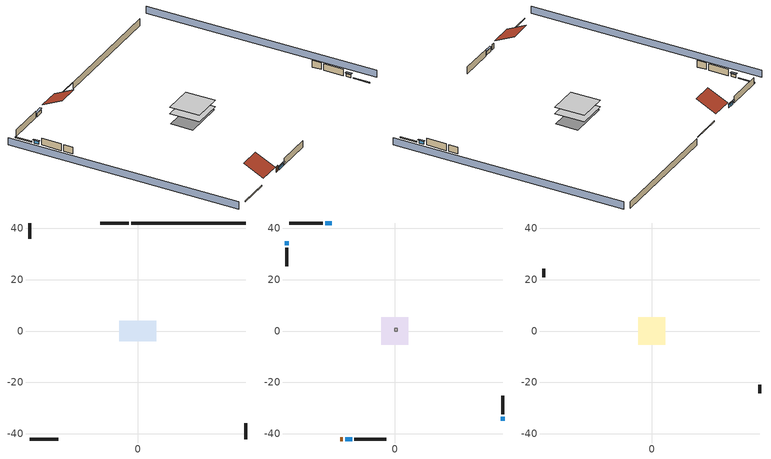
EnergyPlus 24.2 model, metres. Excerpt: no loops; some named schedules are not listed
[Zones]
basement - unconditioned
 floor foundation (Slab1 construction): -7.17,-3.98 -7.17,3.98 7.17,3.98 7.17,-3.98 z-2.13
 wall outside (RimJoist1 construction): -3.55,41.97 -14.58,41.97 z0.3:0.61
 wall outside (RimJoist2 construction): 41.97,-41.97 41.97,-35.84 z0.3:0.61
 wall outside (RimJoist3 construction): -41.97,-41.97 -30.93,-41.97 z0.3:0.61
 wall outside (RimJoist4 construction): -41.97,41.97 -41.97,35.84 z0.3:0.61
 wall foundation (FoundationWall1 construction): 41.97,41.97 -2.62,41.97 z-2.13:0.3
central ac and furnace airloop ret air zone
 floor adiabatic (AdiabaticConst): 0,0 0,1 1,1 1,0 z0
 wall adiabatic (AdiabaticConst): 0,1 0,0 1,0 1,1 0,1 z0:1
 ceiling adiabatic (AdiabaticConst): 1,0 1,1 0,1 0,0 z1
conditioned space
 floor to basement - unconditioned (Floor1 construction): -5.34,-5.34 -5.34,5.34 5.34,5.34 5.34,-5.34 z0.3
 wall outside (AdiabaticWallConstruction 1): -21.09,-41.97 -20.18,-41.97 z0.3:2.34
 wall outside (AdiabaticWallConstruction): -24.42,41.97 -27.07,41.97 / -19.25,-41.97 -16.6,-41.97 z0.3:1.49; 41.97,-34.91 41.97,-33.27 / -41.97,34.91 -41.97,33.27 z0.3:1.37
 wall outside (Wall1 construction): -28,41.97 -41.04,41.97 z0.3:2.74
 wall outside (Wall2 construction): 41.97,-32.35 41.97,-25.1 z0.3:2.74
 wall outside (Wall3 construction): -15.67,-41.97 -3.39,-41.97 z0.3:2.74
 wall outside (Wall4 construction): -41.97,32.35 -41.97,25.1 z0.3:2.74
 window (WindowConstruction): -24.42,41.97 -27.07,41.97 z0.3:1.49
 window (WindowConstruction 1): 41.97,-34.91 41.97,-33.28 z0.3:1.37
 window (WindowConstruction 2): -19.25,-41.97 -16.6,-41.97 z0.3:1.49
 window (WindowConstruction 3): -41.97,34.91 -41.97,33.28 z0.3:1.37
 door (Door): -21.09,-41.97 -20.18,-41.97 z0.3:2.34
attic - vented
 floor to conditioned space (Floor2 construction Reversed): -5.34,-5.34 -5.34,5.34 5.34,5.34 5.34,-5.34 z2.74
 wall outside (Wall5 construction): 41.97,-24.17 41.97,-20.92 z0.3:2.74
 wall outside (Wall6 construction): -41.97,24.17 -41.97,20.92 z0.3:2.74
 roof outside (Roof1 construction): -23.49,41.97,2.74 -23.49,34.83,6.31 -15.51,34.83,6.31 -15.51,41.97,2.74
 roof outside (Roof2 construction): -22.02,-41.97,2.74 -22.02,-34.83,6.31 -30.01,-34.83,6.31 -30.01,-41.97,2.74
shading: -46.54,41.97 -46.54,-41.97 / 46.54,-41.97 46.54,41.97 z0:2.74; -27.38,41.97 -24.12,41.97 -24.12,42.58 -27.38,42.58 z1.8; 41.97,-32.97 41.97,-35.22 42.58,-35.22 42.58,-32.97 z1.68; -16.29,-41.97 -19.55,-41.97 -19.55,-42.58 -16.29,-42.58 z1.8; -41.97,32.97 -41.97,35.22 -42.58,35.22 -42.58,32.97 z1.68
[Building]
Building 1: Terrain=Suburbs
[Site:Location]
Portland Intl Arpt_OR: Latitude {deg}=45.59; Longitude {deg}=-122.6; Time Zone {hr}=-8; Elevation {m}=33; Keep Site Location Information=Yes
[Site:GroundTemperature:Shallow]
10.2558, 8.96328, 8.85977, 9.47314, 11.9355, 14.3863, 16.5111, 17.8571, 17.9714, 16.8767, 14.8061, 12.4304
[Site:WaterMainsTemperature]
Calculation Method=Schedule; Temperature Schedule=mains temperature schedule
[Material] Roughness=Rough; Thermal Absorptance=0.9
Name | Thickness {m} | Conductivity {W/m-K} | Density {kg/m3} | Specific Heat {J/kg-K} | Solar Absorptance | Visible Absorptance
ceiling loosefill ins | 0.169333 | 0.0480833 | 16.02 | 1046.75 | 0.7 | 0.7
ceiling stud and cavity | 0.1397 | 0.0824711 | 65.682 | 1177.47 | 0.7 | 0.7
concrete 4.0 in. | 0.1016 | 1.803125 | 2242.8 | 837.4 | 0.7 | 0.7
concrete 8.0 in. | 0.2032 | 1.803125 | 2242.8 | 837.4 | 0.7 | 0.7
door material | 0.04445 | 0.0612267 | 512.64 | 1214.23 | 0.7 | 0.7
floor covering | 0.0127 | 0.0433444 | 54.468 | 1339.84 | 0.6 | 0.6
floor rigid ins | 0.051816 | 0.029427 | 32.04 | 1214.23 | 0.7 | 0.7
floor stud and cavity | 0.1397 | 0.236196 | 92.3553 | 1139.71 | 0.7 | 0.7
furniture material basement - unconditioned 1; furniture material conditioned space 1 | 0.1524 | 0.115458 | 640.8 | 1214.23 | 0.6 | 0.6
gypsum board | 0.0127 | 0.160291 | 801 | 837.4 | 0.6 | 0.6
osb sheathing 0.5 in. | 0.0127 | 0.115458 | 512.64 | 1214.23 | 0.6 | 0.6
osb sheathing 0.5 in. 1 | 0.0127 | 0.115458 | 512.64 | 1214.23 | 0.7 | 0.7
osb sheathing 0.75 in. | 0.01905 | 0.115458 | 512.64 | 1214.23 | 0.7 | 0.7
rim joist stud and cavity | 0.0508 | 0.178688 | 50.32683 | 1063.81 | 0.6 | 0.6
roof rigid ins | 0.00281632 | 0.029427 | 32.04 | 1214.23 | 0.7 | 0.7
wall rigid ins | 0.512978 | 0.029427 | 32.04 | 1214.23 | 0.7 | 0.7
wall stud and cavity | 0.1397 | 0.0951301 | 139.0536 | 1170.24 | 0.7 | 0.7
wall stud and cavity 1 | 0.1397 | 0.727959 | 139.0536 | 1170.24 | 0.6 | 0.6
wall stud and cavity 2 | 0.0889 | 0.380278 | 52.3479 | 1209.89 | 0.7 | 0.7
wall stud and cavity 3 | 0.0889 | 0.391764 | 83.0341 | 1211.67 | 0.7 | 0.7
wood shingles or shakes | 0.00635 | 0.162714 | 1121.4 | 1465.45 | 0.85 | 0.85
wood siding | 0.0254 | 0.102417 | 544.68 | 1172.36 | 0.85 | 0.85
wood siding 1; wood siding 2 | 0.0254 | 0.102417 | 544.68 | 1172.36 | 0.7 | 0.7
[Material:NoMass]
Adiabatic: Roughness=Rough; Thermal Resistance {m2-K/W}=176.1; Thermal Absorptance=0.9; Solar Absorptance=0.7; Visible Absorptance=0.7
[WindowMaterial:SimpleGlazingSystem]
WindowMaterial: U-Factor {W/m2-K}=2.78222; Solar Heat Gain Coefficient=0.56
[Construction]
AdiabaticConst: Adiabatic
AdiabaticWallConstruction: wood siding 1, wall rigid ins, wall stud and cavity 2, gypsum board
AdiabaticWallConstruction 1: wood siding 2, wall rigid ins, wall stud and cavity 2, gypsum board
Door: door material
Floor1 construction: floor stud and cavity, floor rigid ins, osb sheathing 0.75 in., floor covering
Floor2 construction Reversed: gypsum board, ceiling stud and cavity, ceiling loosefill ins
FoundationWall1 construction: concrete 8.0 in.
furniture construction basement - unconditioned 1: furniture material basement - unconditioned 1
furniture construction conditioned space 1: furniture material conditioned space 1
PartitionWallConstruction: gypsum board, wall stud and cavity 3, gypsum board
RimJoist1 construction; RimJoist2 construction; RimJoist3 construction; RimJoist4 construction: wood siding, rim joist stud and cavity
Roof1 construction; Roof2 construction: wood shingles or shakes, roof rigid ins, osb sheathing 0.5 in.
Slab1 construction: concrete 4.0 in.
Wall1 construction; Wall2 construction; Wall3 construction; Wall4 construction: wood siding, osb sheathing 0.5 in. 1, wall stud and cavity, gypsum board
Wall5 construction; Wall6 construction: wood siding, osb sheathing 0.5 in. 1, wall stud and cavity 1
WindowConstruction; WindowConstruction 1; WindowConstruction 2; WindowConstruction 3: WindowMaterial
[Zone] Multiplier=1
Name | Volume {m3} | Part of Total Floor Area
attic - vented | 90.8252 | Yes
basement - unconditioned; conditioned space | 278.185 | Yes
central ac and furnace airloop ret air zone | 1 | No
[Space]
Name | Zone | Volume {m3} | Space Type
attic - vented 1 | attic - vented | 90.8252
basement - unconditioned 1 | basement - unconditioned | 278.185
central ac and furnace airloop ret air space | central ac and furnace airloop ret air zone |  | Plenum Space Type
conditioned space 1 | conditioned space | 278.185
[ZoneInfiltration:EffectiveLeakageArea]
infil attic - vented 1: Zone or Space=attic - vented 1; Schedule=Always On Discrete; Effective Air Leakage Area {cm2}=3802.45; Stack Coefficient=0.000166082; Wind Coefficient=3.54531e-05
[ZoneMixing] Schedule=Always On Continuous; Design Flow Rate Calculation Method=Flow/Zone; Design Flow Rate {m3/s}=0
Name | Zone or Space | Source Zone or Space
whole house fan mix | attic - vented | conditioned space
central ac and furnace airloop_0 ZoneMixCondToDZ mix | basement - unconditioned | conditioned space
central ac and furnace airloop_0 ZoneMixDZToCond mix | conditioned space | basement - unconditioned
[SurfaceProperty:ExposedFoundationPerimeter]
Slab1: Exposed Perimeter Calculation Method=TotalExposedPerimeter; Total Exposed Perimeter {m}=44.58462
[InternalMass]
Name | Construction | Zone or ZoneList | Space or SpaceList | Surface Area {m2}
furniture mass basement - unconditioned 1 | furniture construction basement - unconditioned 1 | basement - unconditioned | basement - unconditioned 1 | 45.62618
furniture mass conditioned space 1 | furniture construction conditioned space 1 | conditioned space | conditioned space 1 | 45.63397
partition wall mass | PartitionWallConstruction | conditioned space | conditioned space 1 | 114.085
[ElectricEquipment] Design Level Calculation Method=EquipmentLevel
Name | Zone or ZoneList or Space or SpaceList | Schedule | Design Level {W} | Fraction Latent | Fraction Radiant | Fraction Lost
fridge 1 | basement - unconditioned 1 | fridge schedule 1 | 90.9498 | 0 | 0.6 | 0
ceiling fan | conditioned space 1 | ceiling_fan | 19.5193 | 0 | 0.558 | 0
clothes dryer | conditioned space 1 | clothes_dryer | 5890.32 | 0.015 | 0.081 | 0.85
clothes washer | conditioned space 1 | clothes_washer | 324.855 | 0.03 | 0.162 | 0.7
cooking range | conditioned space 1 | cooking_range | 968.731 | 0.08 | 0.432 | 0.2
dishwasher | conditioned space 1 | dishwasher | 782.406 | 0.3 | 0.18 | 0.4
fridge | conditioned space 1 | fridge schedule | 41.5354 | 0 | 0.6 | 0
mech vent bath fan 0 | conditioned space 1 | mech vent bath fan 0 schedule | 30 | 0 | 0 | 1
mech vent house fan | conditioned space 1 | mech vent house fan schedule | 0 | 0 | 0 | 1
mech vent house fan cfis | conditioned space 1 | mech vent house fan cfis schedule | 0 | 0 | 0 | 0
mech vent range fan 0 | conditioned space 1 | mech vent range fan 0 schedule | 30 | 0 | 0 | 1
misc plug loads | conditioned space 1 | plug_loads_other | 122.888 | 0.021 | 0.558 | 0.049
misc tv | conditioned space 1 | plug_loads_tv | 144.713 | 0 | 0.6 | 0
whole house fan | conditioned space 1 | Always On Discrete | 0 | 0 | 0 | 1
[OtherEquipment] Design Level Calculation Method=EquipmentLevel
Name | Fuel Type | Zone or ZoneList or Space or SpaceList | Schedule | Design Level {W} | Fraction Latent | Fraction Radiant | Fraction Lost
central ac and furnace airloop_0 RetCondToDZ; central ac and furnace airloop_0 SupCondToDZ; central ac and furnace airloop_0 SupSensLkToDZ | None | basement - unconditioned 1 | Always On Discrete | 0 | 0 | 0 | 0
central ac and furnace airloop_0 SupLatLkToDZ | None | basement - unconditioned 1 | Always On Discrete | 0 | 1 | 0 | 0
central ac and furnace airloop_0 RetCondToRP; central ac and furnace airloop_0 RetSensLkToRP | None | central ac and furnace airloop ret air space | Always On Discrete | 0 | 0 | 0 | 0
central ac and furnace airloop_0 RetLatLkToRP | None | central ac and furnace airloop ret air space | Always On Discrete | 0 | 1 | 0 | 0
central ac and furnace airloop_0 SupCondToLv; central ac and furnace airloop_0 SupSensLkToCond; mech vent house fan sensible load; water heater sens | None | conditioned space 1 | Always On Discrete | 0 | 0 | 0 | 0
central ac and furnace airloop_0 SupLatLkToCond; mech vent house fan latent load; water heater lat | None | conditioned space 1 | Always On Discrete | 0 | 1 | 0 | 0
clothes dryer 1 | Electricity | conditioned space 1 | clothes_dryer | 0 | 0.015 | 0.081 | 0.85
cooking range 1 | Electricity | conditioned space 1 | cooking_range | 0 | 0.08 | 0.432 | 0.2
general water use latent | None | conditioned space 1 | general water use schedule | 25.6591 | 1 | 0 | 0
general water use sensible | None | conditioned space 1 | general water use schedule | -25.2881 | 0 | 0.6 | 0
water heater energy adjustment1 | Electricity | conditioned space 1 | Always On Discrete | 0.01 | 0 | 0 | 1
[ZoneInfiltration:DesignFlowRate] Schedule=Always On Discrete
Name | Zone or ZoneList or Space or SpaceList | Design Flow Rate Calculation Method | Design Flow Rate {m3/s} | Air Changes per Hour {1/hr} | Constant Term Coefficient | Temperature Term Coefficient | Velocity Term Coefficient | Velocity Squared Term Coefficient
basement_unconditioned 1 duct leakage imbalance infil flow | basement - unconditioned 1 | Flow/Zone | 0
infil basement - unconditioned 1 | basement - unconditioned 1 | AirChanges/Hour |  | 0.1 | 1 | 0 | 0 | 0
infil flow; natural vent flow; whole house fan flow | conditioned space 1 | Flow/Zone | 0
[SpaceList]
Plenum Space Type: central ac and furnace airloop ret air space
[SurfaceProperty:IncidentSolarMultiplier] Incident Solar Multiplier=1; Incident Solar Multiplier Schedule=trans schedule winter=0.85 summer=0.7
Window1; Window2; Window3; Window4
[Lights]
interior lighting: Zone or ZoneList or Space or SpaceList=conditioned space 1; Schedule=lighting_interior; Design Level Calculation Method=LightingLevel; Lighting Level {W}=160.94; Return Air Fraction=0; Fraction Radiant=0.6; Fraction Visible=0.2; Fraction Replaceable=1
[People]
occupants: Zone or ZoneList or Space or SpaceList=conditioned space 1; Number of People Schedule=occupants; Number of People Calculation Method=People; Number of People=1; Fraction Radiant=0.314171; Sensible Heat Fraction=0.56303; Activity Level Schedule=occupants activity schedule; Carbon Dioxide Generation Rate {m3/s-W}=0; Enable ASHRAE 55 Comfort Warnings=No; Mean Radiant Temperature Calculation Type=EnclosureAveraged
[AvailabilityManager:Scheduled]
central ac and furnace airloop Availability Manager: Schedule=Always On Discrete
[AirLoopHVAC:ReturnPlenum]
Air Loop HVAC Return Plenum 1: Zone=central ac and furnace airloop ret air zone
[WaterUse:Equipment]
dishwasher: Peak Flow Rate {m3/s}=6.16519e-06; Flow Rate Fraction Schedule=hot_water_dishwasher
[Foundation:Kiva]
Foundation Kiva 1: Initial Indoor Air Temperature {C}=9.52053; Wall Height Above Grade {m}=0.3048; Wall Depth Below Slab {m}=0.2032
[Foundation:Kiva:Settings]
Soil Conductivity {W/m-K}=2.4234; Soil Density {kg/m3}=1842.3; Soil Specific Heat {J/kg-K}=418.7; Ground Solar Absorptivity=0.9; Ground Thermal Absorptivity=0.9; Ground Surface Roughness {m}=0.03; Far-Field Width {m}=40; Deep-Ground Boundary Condition=ZeroFlux; Deep-Ground Depth {m}=40; Minimum Cell Dimension {m}=0.2; Maximum Cell Growth Coefficient=3; Simulation Timestep=Timestep
[Exterior:Lights]
exterior lighting: Schedule=exterior lighting schedule; Design Level {W}=6.19068
[EnergyManagementSystem:GlobalVariable]
central_ac_and_furnace_airloop_0_DuctImbalLkExhFanEquivCond
central_ac_and_furnace_airloop_0_DuctImbalLkExhFanEquivDZ
central_ac_and_furnace_airloop_0_DuctImbalLkSupFanEquivCond
central_ac_and_furnace_airloop_0_DuctImbalLkSupFanEquivDZ
central_ac_and_furnace_airloop_0_DZ_T
central_ac_and_furnace_airloop_0_DZ_W
central_ac_and_furnace_airloop_0_RetCondToDZ
central_ac_and_furnace_airloop_0_RetCondToRP
central_ac_and_furnace_airloop_0_RetLatLkToRP
central_ac_and_furnace_airloop_0_RetSensLkToRP
central_ac_and_furnace_airloop_0_SupCondToDZ
central_ac_and_furnace_airloop_0_SupCondToLv
central_ac_and_furnace_airloop_0_SupLatLkToCond
central_ac_and_furnace_airloop_0_SupLatLkToDZ
central_ac_and_furnace_airloop_0_SupSensLkToCond
central_ac_and_furnace_airloop_0_SupSensLkToDZ
central_ac_and_furnace_airloop_0_ZoneMixCondToDZ
central_ac_and_furnace_airloop_0_ZoneMixDZToCond
central_ac_and_furnace_airloop_AH_MFR
central_ac_and_furnace_airloop_AH_Tout
central_ac_and_furnace_airloop_AH_VFR
central_ac_and_furnace_airloop_AH_Wout
central_ac_and_furnace_airloop_Fan_RTF
central_ac_and_furnace_airloop_RA_T
central_ac_and_furnace_airloop_Ra_W
infil_program_Qfan
infil_program_Qinf
natural_vent_program_Qnv
natural_vent_program_Qwhf
[EnergyManagementSystem:Sensor]
Name | Output:Variable or Output:Meter Index Key | Output:Variable or Output:Meter
airflow_gain | infil flow | Infiltration Sensible Heat Gain Energy
airflow_gain_1 | natural vent flow | Infiltration Sensible Heat Gain Energy
airflow_gain_2 | whole house fan flow | Infiltration Sensible Heat Gain Energy
airflow_loss | infil flow | Infiltration Sensible Heat Loss Energy
airflow_loss_1 | natural vent flow | Infiltration Sensible Heat Loss Energy
airflow_loss_2 | whole house fan flow | Infiltration Sensible Heat Loss Energy
central_ac_and_furnace_airloop_0_DZ_T_s | basement - unconditioned | Zone Air Temperature
central_ac_and_furnace_airloop_0_DZ_W_s | basement - unconditioned | Zone Mean Air Humidity Ratio
central_ac_and_furnace_airloop_AH_MFR_s | Node 6 | System Node Mass Flow Rate
central_ac_and_furnace_airloop_AH_Tout_s | Node 6 | System Node Temperature
central_ac_and_furnace_airloop_AH_VFR_s | Node 6 | System Node Current Density Volume Flow Rate
central_ac_and_furnace_airloop_AH_Wout_s | Node 6 | System Node Humidity Ratio
central_ac_and_furnace_airloop_RA_T_s | Node 9 | System Node Temperature
central_ac_and_furnace_airloop_Ra_W_s | Node 9 | System Node Humidity Ratio
clg_load_cond |  | Cooling:EnergyTransfer:Zone:CONDITIONED SPACE
clg_load_duct |  | Cooling:EnergyTransfer:Zone:CENTRAL AC AND FURNACE AIRLOOP RET AIR ZONE
clg_sp_s; clg_sp_s_1 | cooling setpoint | Schedule Value
clothes_dryer_exhaust_0_sch_s | clothes_dryer | Schedule Value
cool_season | cooling season schedule | Schedule Value
ducts_conv | central ac and furnace airloop_0 RetCondToRP | Other Equipment Convective Heating Energy
ducts_conv_1 | central ac and furnace airloop_0 RetLatLkToRP | Other Equipment Convective Heating Energy
ducts_conv_2 | central ac and furnace airloop_0 RetSensLkToRP | Other Equipment Convective Heating Energy
ducts_conv_3 | central ac and furnace airloop_0 SupCondToLv | Other Equipment Convective Heating Energy
ducts_conv_4 | central ac and furnace airloop_0 SupLatLkToCond | Other Equipment Convective Heating Energy
ducts_conv_5 | central ac and furnace airloop_0 SupSensLkToCond | Other Equipment Convective Heating Energy
ducts_rad | central ac and furnace airloop_0 RetCondToRP | Other Equipment Radiant Heating Energy
ducts_rad_1 | central ac and furnace airloop_0 RetLatLkToRP | Other Equipment Radiant Heating Energy
ducts_rad_2 | central ac and furnace airloop_0 RetSensLkToRP | Other Equipment Radiant Heating Energy
ducts_rad_3 | central ac and furnace airloop_0 SupCondToLv | Other Equipment Radiant Heating Energy
ducts_rad_4 | central ac and furnace airloop_0 SupLatLkToCond | Other Equipment Radiant Heating Energy
ducts_rad_5 | central ac and furnace airloop_0 SupSensLkToCond | Other Equipment Radiant Heating Energy
fridge_tin_s_1 | basement - unconditioned | Zone Mean Air Temperature
htg_load_cond |  | Heating:EnergyTransfer:Zone:CONDITIONED SPACE
htg_load_duct |  | Heating:EnergyTransfer:Zone:CENTRAL AC AND FURNACE AIRLOOP RET AIR ZONE
htg_sp_s; htg_sp_s_1 | heating setpoint | Schedule Value
ig_ee_conv | ceiling fan | Electric Equipment Convective Heating Energy
ig_ee_conv_1 | clothes dryer | Electric Equipment Convective Heating Energy
ig_ee_conv_3 | cooking range | Electric Equipment Convective Heating Energy
ig_ee_conv_4 | dishwasher | Electric Equipment Convective Heating Energy
ig_ee_conv_5 | fridge | Electric Equipment Convective Heating Energy
ig_ee_conv_6 | misc plug loads | Electric Equipment Convective Heating Energy
ig_ee_conv_7 | misc tv | Electric Equipment Convective Heating Energy
ig_ee_conv_8 | whole house fan | Electric Equipment Convective Heating Energy
ig_ee_rad | ceiling fan | Electric Equipment Radiant Heating Energy
ig_ee_rad_1 | clothes dryer | Electric Equipment Radiant Heating Energy
ig_ee_rad_3 | cooking range | Electric Equipment Radiant Heating Energy
ig_ee_rad_4 | dishwasher | Electric Equipment Radiant Heating Energy
ig_ee_rad_5 | fridge | Electric Equipment Radiant Heating Energy
ig_ee_rad_6 | misc plug loads | Electric Equipment Radiant Heating Energy
ig_ee_rad_7 | misc tv | Electric Equipment Radiant Heating Energy
ig_ee_rad_8 | whole house fan | Electric Equipment Radiant Heating Energy
ig_lgt_conv | interior lighting | Lights Convective Heating Energy
ig_lgt_rad | interior lighting | Lights Radiant Heating Energy
ig_lgt_vis | interior lighting | Lights Visible Radiation Heating Energy
ig_oe_conv | clothes dryer 1 | Other Equipment Convective Heating Energy
ig_oe_conv_1 | cooking range 1 | Other Equipment Convective Heating Energy
ig_oe_conv_2 | general water use latent | Other Equipment Convective Heating Energy
ig_oe_conv_3 | general water use sensible | Other Equipment Convective Heating Energy
ig_oe_conv_4 | water heater energy adjustment1 | Other Equipment Convective Heating Energy
ig_oe_conv_5 | water heater lat | Other Equipment Convective Heating Energy
ig_oe_conv_6 | water heater sens | Other Equipment Convective Heating Energy
ig_oe_rad | clothes dryer 1 | Other Equipment Radiant Heating Energy
ig_oe_rad_1 | cooking range 1 | Other Equipment Radiant Heating Energy
ig_oe_rad_2 | general water use latent | Other Equipment Radiant Heating Energy
ig_oe_rad_3 | general water use sensible | Other Equipment Radiant Heating Energy
ig_oe_rad_4 | water heater energy adjustment1 | Other Equipment Radiant Heating Energy
ig_oe_rad_5 | water heater lat | Other Equipment Radiant Heating Energy
ig_oe_rad_6 | water heater sens | Other Equipment Radiant Heating Energy
ig_ppl_conv | occupants | People Convective Heating Energy
ig_ppl_rad | occupants | People Radiant Heating Energy
im_conv | furniture mass conditioned space 1 | Surface Inside Face Convection Heat Gain Energy
im_conv_1 | partition wall mass | Surface Inside Face Convection Heat Gain Energy
im_ig | furniture mass conditioned space 1 | Surface Inside Face Internal Gains Radiation Heat Gain Energy
im_ig_1 | partition wall mass | Surface Inside Face Internal Gains Radiation Heat Gain Energy
im_lgt | furniture mass conditioned space 1 | Surface Inside Face Lights Radiation Heat Gain Energy
im_lgt_1 | partition wall mass | Surface Inside Face Lights Radiation Heat Gain Energy
im_sol | furniture mass conditioned space 1 | Surface Inside Face Solar Radiation Heat Gain Energy
im_sol_1 | partition wall mass | Surface Inside Face Solar Radiation Heat Gain Energy
im_surf | furniture mass conditioned space 1 | Surface Inside Face Net Surface Thermal Radiation Heat Gain Energy
im_surf_1 | partition wall mass | Surface Inside Face Net Surface Thermal Radiation Heat Gain Energy
mech_vent_bath_fan_0_sch_s | mech vent bath fan 0 schedule | Schedule Value
mech_vent_range_fan_0_sch_s | mech vent range fan 0 schedule | Schedule Value
mv_conv | mech vent bath fan 0 | Electric Equipment Convective Heating Energy
mv_conv_1 | mech vent house fan | Electric Equipment Convective Heating Energy
mv_conv_2 | mech vent house fan cfis | Electric Equipment Convective Heating Energy
mv_conv_3 | mech vent range fan 0 | Electric Equipment Convective Heating Energy
mv_conv_4 | mech vent house fan latent load | Other Equipment Convective Heating Energy
mv_conv_5 | mech vent house fan sensible load | Other Equipment Convective Heating Energy
mv_rad | mech vent bath fan 0 | Electric Equipment Radiant Heating Energy
mv_rad_1 | mech vent house fan | Electric Equipment Radiant Heating Energy
mv_rad_2 | mech vent house fan cfis | Electric Equipment Radiant Heating Energy
mv_rad_3 | mech vent range fan 0 | Electric Equipment Radiant Heating Energy
mv_rad_4 | mech vent house fan latent load | Other Equipment Radiant Heating Energy
mv_rad_5 | mech vent house fan sensible load | Other Equipment Radiant Heating Energy
natural_vent_s | natural vent schedule | Schedule Value
out_pb_s |  | Site Outdoor Air Barometric Pressure
out_wt_s |  | Site Outdoor Air Humidity Ratio
site_vw_s |  | Site Wind Speed
ss_back_out | Window1 | Surface Window Shortwave from Zone Back Out Window Heat Transfer Rate
ss_back_out_1 | Window2 | Surface Window Shortwave from Zone Back Out Window Heat Transfer Rate
ss_back_out_2 | Window3 | Surface Window Shortwave from Zone Back Out Window Heat Transfer Rate
ss_back_out_3 | Window4 | Surface Window Shortwave from Zone Back Out Window Heat Transfer Rate
ss_conv | Door1 | Surface Inside Face Convection Heat Gain Energy
ss_conv_1 | Window1 | Surface Inside Face Convection Heat Gain Energy
ss_conv_2 | Window2 | Surface Inside Face Convection Heat Gain Energy
ss_conv_3 | Window3 | Surface Inside Face Convection Heat Gain Energy
ss_conv_4 | Window4 | Surface Inside Face Convection Heat Gain Energy
ss_ig | Door1 | Surface Inside Face Internal Gains Radiation Heat Gain Energy
ss_ig_1 | Window1 | Surface Inside Face Internal Gains Radiation Heat Gain Energy
ss_ig_2 | Window2 | Surface Inside Face Internal Gains Radiation Heat Gain Energy
ss_ig_3 | Window3 | Surface Inside Face Internal Gains Radiation Heat Gain Energy
ss_ig_4 | Window4 | Surface Inside Face Internal Gains Radiation Heat Gain Energy
ss_lgt | Door1 | Surface Inside Face Lights Radiation Heat Gain Energy
ss_sol | Door1 | Surface Inside Face Solar Radiation Heat Gain Energy
ss_surf | Door1 | Surface Inside Face Net Surface Thermal Radiation Heat Gain Energy
ss_surf_1 | Window1 | Surface Inside Face Net Surface Thermal Radiation Heat Gain Energy
ss_surf_2 | Window2 | Surface Inside Face Net Surface Thermal Radiation Heat Gain Energy
ss_surf_3 | Window3 | Surface Inside Face Net Surface Thermal Radiation Heat Gain Energy
ss_surf_4 | Window4 | Surface Inside Face Net Surface Thermal Radiation Heat Gain Energy
ss_trans_in | Window1 | Surface Window Transmitted Solar Radiation Rate
ss_trans_in_1 | Window2 | Surface Window Transmitted Solar Radiation Rate
ss_trans_in_2 | Window3 | Surface Window Transmitted Solar Radiation Rate
ss_trans_in_3 | Window4 | Surface Window Transmitted Solar Radiation Rate
ss_trans_out | Window1 | Surface Inside Face Initial Transmitted Diffuse Transmitted Out Window Solar Radiation Rate
ss_trans_out_1 | Window2 | Surface Inside Face Initial Transmitted Diffuse Transmitted Out Window Solar Radiation Rate
ss_trans_out_2 | Window3 | Surface Inside Face Initial Transmitted Diffuse Transmitted Out Window Solar Radiation Rate
